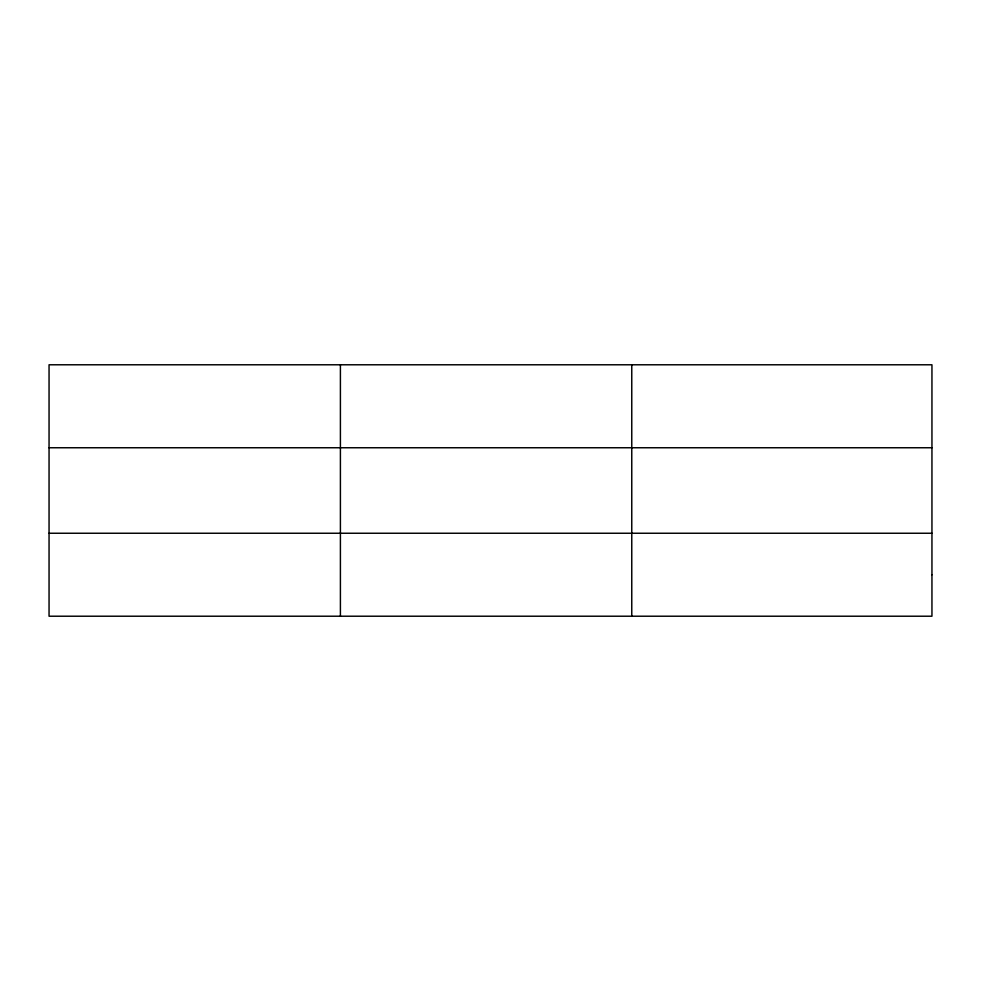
<?xml version="1.0" encoding="UTF-8"?>
<svg xmlns="http://www.w3.org/2000/svg" width="981" height="981" viewBox="0 0 981 981"><rect width="100%" height="100%" fill="white"/><g stroke="black" fill="none" stroke-linecap="round" stroke-linejoin="round"><path stroke-width="1.47" d="M340.407 364.785L340.407 616.215M631.764 364.785L631.764 616.215M49.05 447.753L931.95 447.753M49.05 533.247L931.95 533.247M931.95 574.731L931.95 616.215L49.05 616.215L49.05 364.785L931.95 364.785L931.95 574.731"/></g></svg>
